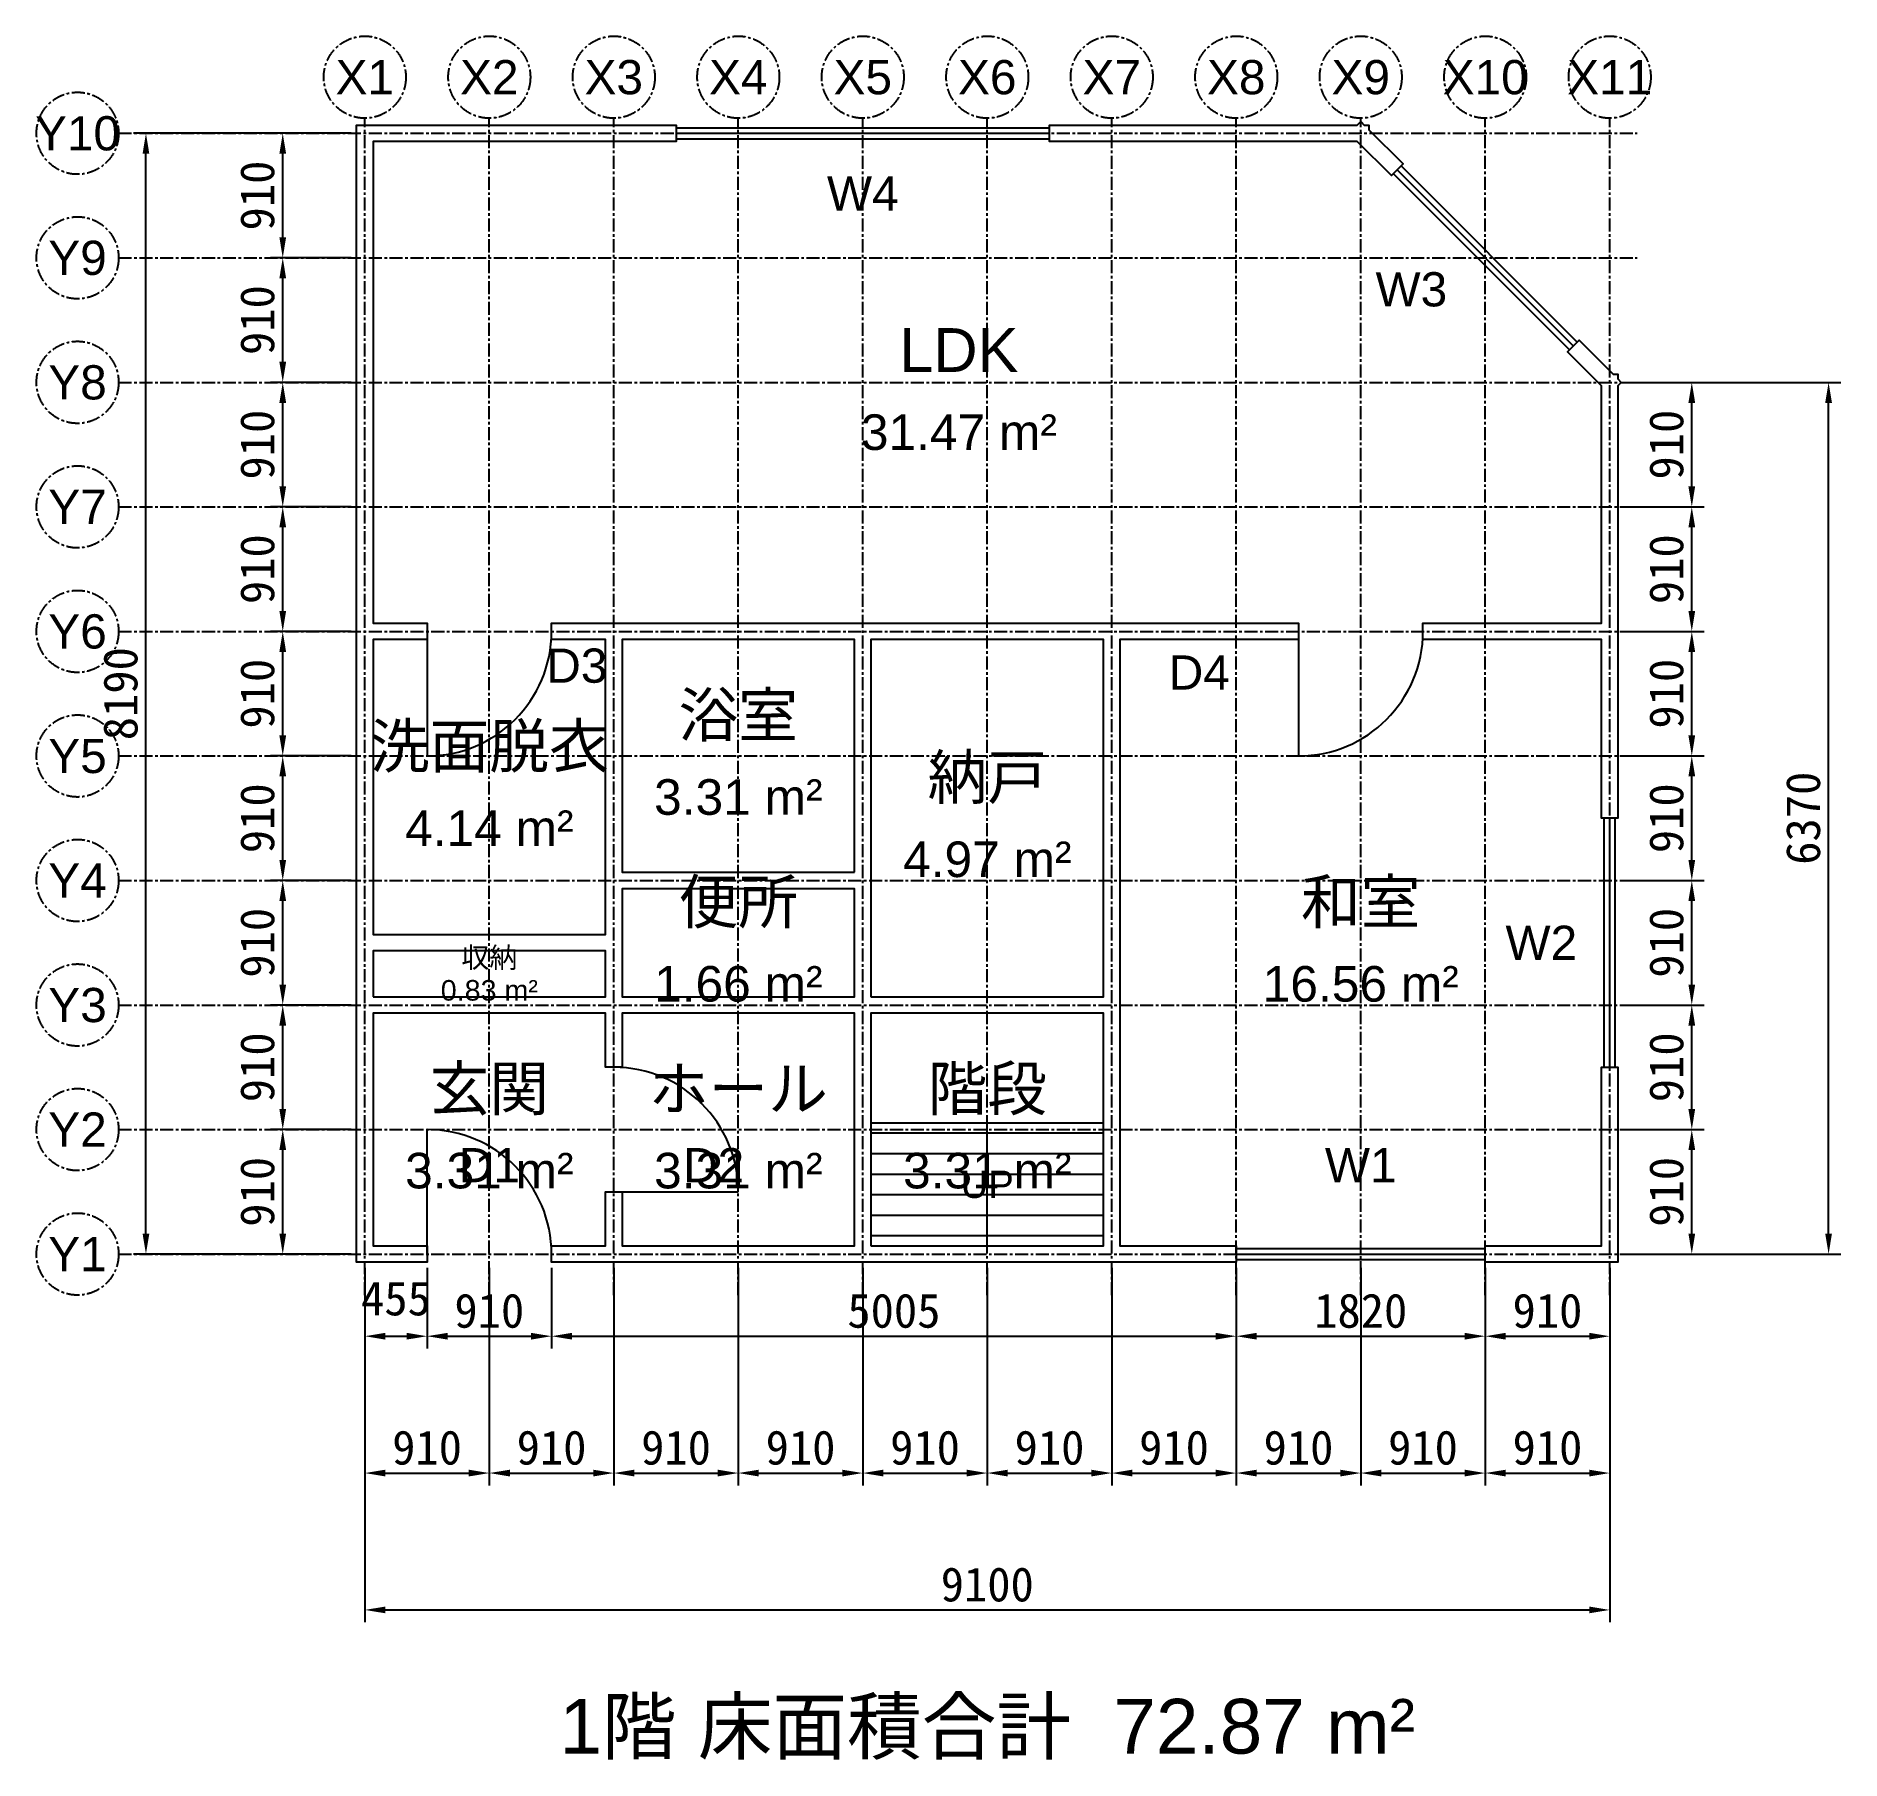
# Model space of a CAD drawing. Header units: millimetres. Extents: x -2403 to 10790, y -3696 to 8900.
import ezdxf
from ezdxf.enums import TextEntityAlignment as Align

# ---------------------------------------------------------------- set-up
doc = ezdxf.new("R2010")
doc.units = ezdxf.units.MM
doc.header["$LTSCALE"] = 30
doc.linetypes.add('CENTER', pattern=[5.08, 3.175, -0.635, 0.635, -0.635])
for name, color, linetype in [('DIM', 1, 'CONTINUOUS'), ('GRID', 8, 'CENTER'), ('OPENING', 4, 'CONTINUOUS'), ('ROOM', 3, 'CONTINUOUS'), ('STAIR', 6, 'CONTINUOUS'), ('TEXT', 5, 'CONTINUOUS'), ('WALL', 7, 'CONTINUOUS')]:
    doc.layers.add(name, color=color, linetype=linetype)
doc.styles.add('JP', font='Arial Unicode.ttf')
doc.dimstyles.new('ARCH', dxfattribs={"dimtxt": 250, "dimasz": 150, "dimexe": 90, "dimexo": 100, "dimgap": 60, "dimtad": 1, "dimdec": 0, "dimtxsty": 'Standard', "dimcen": 2.5, "dimazin": 3, "dimtfac": 1, "dimtmove": 0, "dimatfit": 3})

msp = doc.modelspace()

# ---------------------------------------------------------------- linework, layer by layer
at = {"layer": 'GRID'}
for p, q in [((-1800, 8190), (9300, 8190)), ((0, -300), (0, 8300)), ((910, -300), (910, 8300)), ((1820, -300), (1820, 8300)), ((2730, -300), (2730, 8300)), ((3640, -300), (3640, 8300)), ((4550, -300), (4550, 8300)), ((5460, -300), (5460, 8300)), ((6370, -300), (6370, 8300)), ((7280, -300), (7280, 8300)), ((8190, -300), (8190, 8300)), ((9100, -300), (9100, 8300)), ((-1800, 7280), (9300, 7280)), ((-1800, 6370), (9300, 6370)), ((-1800, 5460), (9300, 5460)), ((-1800, 4550), (9300, 4550)), ((-1800, 3640), (9300, 3640)), ((-1800, 2730), (9300, 2730)), ((-1800, 1820), (9300, 1820)), ((-1800, 910), (9300, 910)), ((-1800, 0), (9300, 0))]:
    msp.add_line(p, q, dxfattribs=at)
for centre in [(0, 8600), (910, 8600), (1820, 8600), (2730, 8600), (3640, 8600), (4550, 8600), (5460, 8600), (6370, 8600), (7280, 8600), (8190, 8600), (9100, 8600), (-2100, 8190), (-2100, 7280), (-2100, 6370), (-2100, 5460), (-2100, 4550), (-2100, 3640), (-2100, 2730), (-2100, 1820), (-2100, 910), (-2100, 0)]:
    msp.add_circle(centre, 300, dxfattribs=at)
at = {"layer": 'OPENING'}
for p, q in [((2275, 8230), (5005, 8230)), ((2275, 8190), (5005, 8190)), ((2275, 8150), (5005, 8150)), ((8833.5, 6636.5), (7546.5, 7923.5)), ((8861.8, 6664.8), (7574.8, 7951.8)), ((8805.2, 6608.2), (7518.2, 7895.2)), ((455, 4550), (455, 3640)), ((6825, 4550), (6825, 3640)), ((9060, 1365), (9060, 3185)), ((9100, 1365), (9100, 3185)), ((9140, 1365), (9140, 3185)), ((455, 0), (455, 910)), ((1820, 455), (2730, 455)), ((6370, 40), (8190, 40)), ((6370, 0), (8190, 0)), ((6370, -40), (8190, -40))]:
    msp.add_line(p, q, dxfattribs=at)
for centre, start, end in [((455, 4550), -90, 0), ((6825, 4550), -90, 0), ((1820, 455), 0, 90), ((455, 0), 0, 90)]:
    msp.add_arc(centre, 910, start, end, dxfattribs=at)
at = {"layer": 'STAIR'}
for p, q in [((4550, 60), (4550, 960)), ((3700, 885), (4550, 885)), ((4550, 885), (5400, 885)), ((3700, 735), (4550, 735)), ((4550, 735), (5400, 735)), ((3700, 585), (4550, 585)), ((4550, 585), (5400, 585)), ((3700, 435), (4550, 435)), ((4550, 435), (5400, 435)), ((3700, 285), (4550, 285)), ((4550, 285), (5400, 285)), ((3700, 135), (4550, 135)), ((4550, 135), (5400, 135))]:
    msp.add_line(p, q, dxfattribs=at)
msp.add_lwpolyline([(3700, 960), (5400, 960), (5400, 1760), (3700, 1760)], close=True, dxfattribs=at)
at = {"layer": 'WALL'}
for points in [[(-60, 4610), (-60, 8130), (-60, 8250), (60, 8250), (2275, 8250), (2275, 8130), (60, 8130), (60, 4610), (455, 4610), (455, 4490), (60, 4490), (60, 2335), (1760, 2335), (1760, 2670), (1760, 2790), (1760, 4490), (1365, 4490), (1365, 4610), (1760, 4610), (1880, 4610), (3580, 4610), (3700, 4610), (5400, 4610), (5520, 4610), (6825, 4610), (6825, 4490), (5520, 4490), (5520, 1880), (5520, 1760), (5520, 60), (6370, 60), (6370, -60), (5520, -60), (5400, -60), (3700, -60), (3580, -60), (1880, -60), (1760, -60), (1365, -60), (1365, 60), (1760, 60), (1760, 455), (1880, 455), (1880, 60), (3580, 60), (3580, 1760), (1880, 1760), (1880, 1365), (1760, 1365), (1760, 1760), (60, 1760), (60, 60), (455, 60), (455, -60), (60, -60), (-60, -60), (-60, 60), (-60, 1760), (-60, 1880), (-60, 2215), (-60, 2335), (-60, 4490)], [(7255.1, 8250), (7280, 8274.9), (7304.9, 8250), (7340, 8250), (7340, 8214.9), (7589, 7965.9), (7504.1, 7881), (7255.1, 8130), (5005, 8130), (5005, 8250)], [(9124.9, 6430), (9160, 6430), (9160, 6394.9), (9184.9, 6370), (9160, 6345.1), (9160, 4610), (9160, 4490), (9160, 3185), (9040, 3185), (9040, 4490), (7735, 4490), (7735, 4610), (9040, 4610), (9040, 6345.1), (8791, 6594.1), (8875.9, 6679)], [(3580, 2790), (3580, 4490), (1880, 4490), (1880, 2790)], [(3700, 1880), (5400, 1880), (5400, 4490), (3700, 4490), (3700, 2790), (3700, 2670)], [(1880, 2335), (1880, 2215), (1880, 1880), (3580, 1880), (3580, 2670), (1880, 2670)], [(60, 1880), (1760, 1880), (1760, 2215), (60, 2215)], [(3700, 60), (5400, 60), (5400, 1760), (3700, 1760)], [(9160, 60), (9160, -60), (9040, -60), (8190, -60), (8190, 60), (9040, 60), (9040, 1365), (9160, 1365)]]:
    msp.add_lwpolyline(points, close=True, dxfattribs=at)

# ---------------------------------------------------------------- texts
at = {"layer": 'GRID', "style": 'JP'}
for s, p in [('X1', (0, 8600)), ('X2', (910, 8600)), ('X3', (1820, 8600)), ('X4', (2730, 8600)), ('X5', (3640, 8600)), ('X6', (4550, 8600)), ('X7', (5460, 8600)), ('X8', (6370, 8600)), ('X9', (7280, 8600)), ('X10', (8190, 8600)), ('X11', (9100, 8600)), ('Y10', (-2100, 8190)), ('Y9', (-2100, 7280)), ('Y8', (-2100, 6370)), ('Y7', (-2100, 5460)), ('Y6', (-2100, 4550)), ('Y5', (-2100, 3640)), ('Y4', (-2100, 2730)), ('Y3', (-2100, 1820)), ('Y2', (-2100, 910)), ('Y1', (-2100, 0))]:
    msp.add_text(s, height=250, dxfattribs=at).set_placement(p, align=Align.MIDDLE_CENTER)
at = {"layer": 'OPENING', "style": 'JP'}
for s, p in [('W4', (3640, 7750)), ('W3', (7650, 7050)), ('D3', (1550, 4300)), ('D4', (6100, 4250)), ('W2', (8600, 2275)), ('D1', (910, 650)), ('D2', (2550, 650)), ('W1', (7280, 650))]:
    msp.add_text(s, height=250, dxfattribs=at).set_placement(p, align=Align.MIDDLE_CENTER)
at = {"layer": 'ROOM', "style": 'JP'}
for s, height, p in [('LDK', 320, (4342.5, 6606.1)), ('31.47 m²', 260, (4342.5, 6006.1)), ('浴室', 320, (2730, 3940)), ('洗面脱衣', 320, (910, 3712.5)), ('納戸', 320, (4550, 3485)), ('3.31 m²', 260, (2730, 3340)), ('4.14 m²', 260, (910, 3112.5)), ('4.97 m²', 260, (4550, 2885)), ('便所', 320, (2730, 2575)), ('和室', 320, (7280, 2575)), ('収納', 150, (910, 2167.5)), ('0.83 m²', 150, (910, 1927.5)), ('1.66 m²', 260, (2730, 1975)), ('16.56 m²', 260, (7280, 1975)), ('玄関', 320, (910, 1210)), ('ホール', 320, (2730, 1210)), ('階段', 320, (4550, 1210)), ('3.31 m²', 260, (910, 610)), ('3.31 m²', 260, (2730, 610)), ('3.31 m²', 260, (4550, 610))]:
    msp.add_text(s, height=height, dxfattribs=at).set_placement(p, align=Align.MIDDLE_CENTER)
at = {"layer": 'STAIR', "style": 'JP'}
msp.add_text('UP', height=200, dxfattribs=at).set_placement((4550, 510), align=Align.MIDDLE_CENTER)
at = {"layer": 'TEXT', "style": 'JP'}
msp.add_text('1階 床面積合計  72.87 m²', height=400, dxfattribs=at).set_placement((4550, -3450), align=Align.MIDDLE_CENTER)

# ---------------------------------------------------------------- dimensions: what is measured, and where the dimension line sits
at = {"layer": 'DIM'}
for base, p1, p2 in [((-1600, 0), (0, 0), (0, 8190)), ((-600, 7280), (0, 7280), (0, 8190)), ((-600, 6370), (0, 6370), (0, 7280)), ((-600, 5460), (0, 5460), (0, 6370)), ((9700, 5460), (9100, 5460), (9100, 6370)), ((10700, 0), (9100, 0), (9100, 6370)), ((-600, 4550), (0, 4550), (0, 5460)), ((9700, 4550), (9100, 4550), (9100, 5460)), ((-600, 3640), (0, 3640), (0, 4550)), ((9700, 3640), (9100, 3640), (9100, 4550)), ((-600, 2730), (0, 2730), (0, 3640)), ((9700, 2730), (9100, 2730), (9100, 3640)), ((-600, 1820), (0, 1820), (0, 2730)), ((9700, 1820), (9100, 1820), (9100, 2730)), ((-600, 910), (0, 910), (0, 1820)), ((9700, 910), (9100, 910), (9100, 1820)), ((-600, 0), (0, 0), (0, 910)), ((9700, 0), (9100, 0), (9100, 910))]:
    msp.add_linear_dim(base=base, p1=p1, p2=p2, angle=90, dimstyle='ARCH', dxfattribs=at).render()
for base, p1, p2 in [((0, -600), (0, 0), (455, 0)), ((0, -1600), (0, 0), (910, 0)), ((0, -2600), (0, 0), (9100, 0)), ((455, -600), (455, 0), (1365, 0)), ((910, -1600), (910, 0), (1820, 0)), ((1365, -600), (1365, 0), (6370, 0)), ((1820, -1600), (1820, 0), (2730, 0)), ((2730, -1600), (2730, 0), (3640, 0)), ((3640, -1600), (3640, 0), (4550, 0)), ((4550, -1600), (4550, 0), (5460, 0)), ((5460, -1600), (5460, 0), (6370, 0)), ((6370, -600), (6370, 0), (8190, 0)), ((6370, -1600), (6370, 0), (7280, 0)), ((7280, -1600), (7280, 0), (8190, 0)), ((8190, -600), (8190, 0), (9100, 0)), ((8190, -1600), (8190, 0), (9100, 0))]:
    msp.add_linear_dim(base=base, p1=p1, p2=p2, dimstyle='ARCH', dxfattribs=at).render()

doc.saveas('drawing.dxf')
